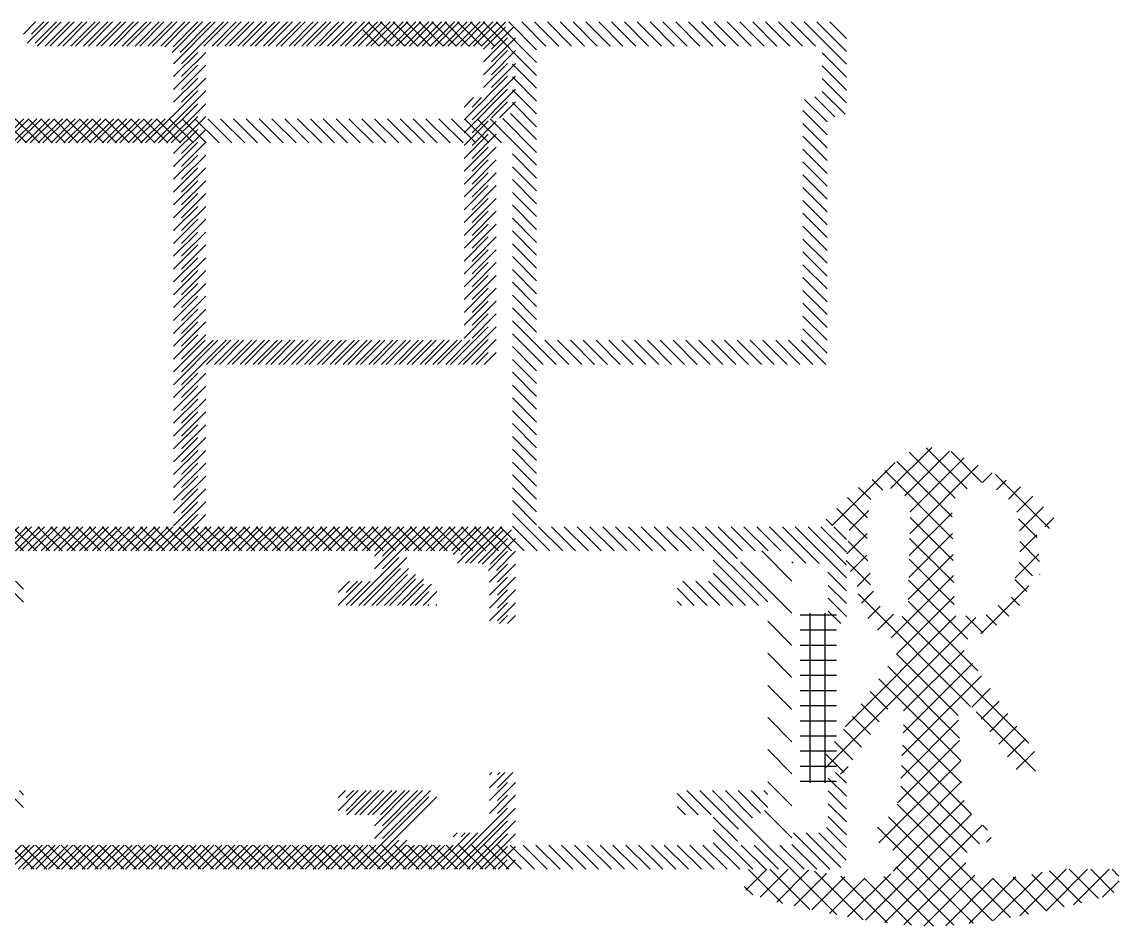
# Model space of a CAD drawing. Extents: x -0.04 to 2.29, y -0.5 to 2.03.
# Drawn here: x 1.8599 to 1.9505, y 0.6793 to 0.754 of the extents above; entities that cross this region are included whole.
import ezdxf

# ---------------------------------------------------------------- set-up
doc = ezdxf.new("R2010")
doc.units = 0
doc.header["$LTSCALE"] = 0.1
doc.linetypes.add('AUSGEZOGEN', pattern=[0])
doc.layers.get('0').update_dxf_attribs({"linetype": 'AUSGEZOGEN'})
doc.layers.add('SCHRAFF', color=4, linetype='AUSGEZOGEN')

# ---------------------------------------------------------------- blocks, each defined once
blk = doc.blocks.new('*X')
at = {"color": 0}
for p, q in [((0.462, 0.7505), (0.4655, 0.754)), ((0.462, 0.75156), (0.46444, 0.754)), ((0.462, 0.752621), (0.463379, 0.754)), ((0.464561, 0.752), (0.466561, 0.754)), ((0.465622, 0.752), (0.467622, 0.754)), ((0.466682, 0.752), (0.468682, 0.754)), ((0.467743, 0.752), (0.469743, 0.754)), ((0.468804, 0.752), (0.470804, 0.754)), ((0.469864, 0.752), (0.471864, 0.754)), ((0.470925, 0.752), (0.472925, 0.754)), ((0.471986, 0.752), (0.473986, 0.754)), ((0.473046, 0.752), (0.475046, 0.754)), ((0.474107, 0.752), (0.476107, 0.754)), ((0.475168, 0.752), (0.477168, 0.754)), ((0.476228, 0.752), (0.478228, 0.754)), ((0.477289, 0.752), (0.479289, 0.754)), ((0.47835, 0.752), (0.48035, 0.754)), ((0.47941, 0.752), (0.48141, 0.754)), ((0.480471, 0.752), (0.482471, 0.754)), ((0.481532, 0.752), (0.483532, 0.754)), ((0.482592, 0.752), (0.484592, 0.754)), ((0.483653, 0.752), (0.485653, 0.754)), ((0.484714, 0.752), (0.486714, 0.754)), ((0.485774, 0.752), (0.487774, 0.754)), ((0.486835, 0.752), (0.488835, 0.754)), ((0.4876, 0.749583), (0.492017, 0.754)), ((0.4876, 0.750644), (0.490956, 0.754)), ((0.4876, 0.751704), (0.489896, 0.754)), ((0.491078, 0.752), (0.493078, 0.754)), ((0.492138, 0.752), (0.494138, 0.754)), ((0.493199, 0.752), (0.495199, 0.754)), ((0.49426, 0.752), (0.49626, 0.754)), ((0.49532, 0.752), (0.49732, 0.754)), ((0.496381, 0.752), (0.498381, 0.754)), ((0.497442, 0.752), (0.499442, 0.754)), ((0.498502, 0.752), (0.500502, 0.754)), ((0.499563, 0.752), (0.501479, 0.753916)), ((1.365, 0.752999), (1.366001, 0.754)), ((1.365295, 0.752234), (1.367062, 0.754)), ((1.366122, 0.752), (1.368122, 0.754)), ((1.367183, 0.752), (1.369183, 0.754)), ((1.368244, 0.752), (1.370244, 0.754)), ((1.369304, 0.752), (1.371304, 0.754)), ((1.370365, 0.752), (1.372365, 0.754)), ((1.371426, 0.752), (1.373426, 0.754)), ((1.372486, 0.752), (1.374486, 0.754)), ((1.373547, 0.752), (1.375547, 0.754)), ((1.374608, 0.752), (1.376608, 0.754)), ((1.375668, 0.752), (1.377668, 0.754)), ((1.376687, 0.751958), (1.378729, 0.754)), ((1.377275, 0.751485), (1.37979, 0.754)), ((1.3774, 0.75055), (1.38085, 0.754)), ((1.379911, 0.752), (1.381911, 0.754)), ((1.380971, 0.752), (1.382971, 0.754)), ((1.382032, 0.752), (1.384032, 0.754)), ((1.383093, 0.752), (1.385093, 0.754)), ((1.384153, 0.752), (1.386153, 0.754)), ((1.385214, 0.752), (1.387214, 0.754)), ((1.386275, 0.752), (1.388275, 0.754)), ((1.387335, 0.752), (1.389335, 0.754)), ((1.388396, 0.752), (1.390396, 0.754)), ((1.389457, 0.752), (1.391457, 0.754)), ((1.390517, 0.752), (1.392517, 0.754)), ((1.391578, 0.752), (1.393578, 0.754)), ((1.392639, 0.752), (1.394639, 0.754)), ((1.393699, 0.752), (1.395699, 0.754)), ((1.39476, 0.752), (1.39676, 0.754)), ((1.395821, 0.752), (1.397821, 0.754)), ((1.396881, 0.752), (1.398881, 0.754)), ((1.397942, 0.752), (1.399942, 0.754)), ((1.399003, 0.752), (1.401003, 0.754)), ((1.400063, 0.752), (1.402063, 0.754)), ((1.401124, 0.752), (1.403124, 0.754)), ((1.402185, 0.752), (1.40417, 0.753985)), ((1.403, 0.751755), (1.404819, 0.753574)), ((0.500624, 0.752), (0.501967, 0.753343)), ((1.403, 0.750694), (1.405, 0.752694)), ((1.403, 0.749633), (1.405, 0.751633)), ((0.462, 0.749439), (0.464, 0.751439)), ((1.3774, 0.749489), (1.3794, 0.751489)), ((0.462, 0.748378), (0.464, 0.750378)), ((0.4876, 0.748522), (0.4896, 0.750522)), ((1.3774, 0.748429), (1.3794, 0.750429)), ((1.403, 0.748573), (1.405, 0.750573)), ((0.462, 0.747318), (0.464, 0.749318)), ((0.4876, 0.747462), (0.4896, 0.749462)), ((1.3774, 0.747368), (1.3794, 0.749368)), ((1.4014, 0.745912), (1.405, 0.749512)), ((0.462114, 0.746371), (0.464, 0.748257)), ((0.4876, 0.746401), (0.4896, 0.748401)), ((1.375093, 0.744), (1.3794, 0.748307)), ((1.4014, 0.744851), (1.405, 0.748451)), ((0.462963, 0.746159), (0.464612, 0.747808)), ((0.4636, 0.745736), (0.465461, 0.747596)), ((0.4876, 0.74534), (0.4896, 0.74734)), ((1.376153, 0.744), (1.3794, 0.747247)), ((1.4014, 0.746973), (1.402185, 0.747758)), ((1.403679, 0.74607), (1.405, 0.747391)), ((0.4636, 0.744675), (0.4656, 0.746675)), ((0.4876, 0.74428), (0.489767, 0.746447)), ((1.377214, 0.744), (1.3794, 0.746186)), ((0.4636, 0.743614), (0.4656, 0.745614)), ((0.4876, 0.743219), (0.490401, 0.74602)), ((0.4876, 0.742158), (0.491442, 0.746)), ((0.490502, 0.744), (0.492502, 0.746)), ((0.491563, 0.744), (0.493563, 0.746)), ((0.492624, 0.744), (0.494624, 0.746)), ((0.493684, 0.744), (0.495684, 0.746)), ((0.494745, 0.744), (0.496745, 0.746)), ((0.495806, 0.744), (0.497806, 0.746)), ((0.496866, 0.744), (0.498866, 0.746)), ((0.497927, 0.744), (0.499927, 0.746)), ((0.498988, 0.744), (0.500988, 0.746)), ((0.500048, 0.744), (0.502048, 0.746)), ((0.501109, 0.744), (0.503109, 0.746)), ((0.502169, 0.744), (0.504169, 0.746)), ((0.50323, 0.744), (0.50523, 0.746)), ((0.504291, 0.744), (0.506291, 0.746)), ((0.505351, 0.744), (0.507351, 0.746)), ((0.506412, 0.744), (0.508412, 0.746)), ((0.507473, 0.744), (0.509473, 0.746)), ((0.508533, 0.744), (0.510533, 0.746)), ((0.509594, 0.744), (0.511594, 0.746)), ((0.510655, 0.744), (0.512655, 0.746)), ((0.511715, 0.744), (0.513715, 0.746)), ((0.512776, 0.744), (0.514776, 0.746)), ((0.513837, 0.744), (0.515837, 0.746)), ((0.514897, 0.744), (0.516897, 0.746)), ((0.515958, 0.744), (0.517958, 0.746)), ((0.517019, 0.744), (0.519019, 0.746)), ((0.518079, 0.744), (0.520079, 0.746)), ((0.51914, 0.744), (0.52114, 0.746)), ((0.520201, 0.744), (0.522201, 0.746)), ((0.521261, 0.744), (0.523261, 0.746)), ((0.522322, 0.744), (0.524322, 0.746)), ((0.523383, 0.744), (0.525383, 0.746)), ((0.524443, 0.744), (0.526443, 0.746)), ((0.525504, 0.744), (0.527504, 0.746)), ((0.526565, 0.744), (0.528565, 0.746)), ((0.527625, 0.744), (0.529625, 0.746)), ((0.528686, 0.744), (0.530686, 0.746)), ((0.529747, 0.744), (0.531747, 0.746)), ((1.362365, 0.744), (1.364365, 0.746)), ((1.363426, 0.744), (1.365426, 0.746)), ((1.364486, 0.744), (1.366486, 0.746)), ((1.365547, 0.744), (1.367547, 0.746)), ((1.366608, 0.744), (1.368608, 0.746)), ((1.367668, 0.744), (1.369668, 0.746)), ((1.368729, 0.744), (1.370729, 0.746)), ((1.36979, 0.744), (1.37179, 0.746)), ((1.37085, 0.744), (1.37285, 0.746)), ((1.371911, 0.744), (1.373911, 0.746)), ((1.372971, 0.744), (1.374971, 0.746)), ((1.374032, 0.744), (1.376032, 0.746)), ((1.4014, 0.743791), (1.4034, 0.745791)), ((0.4636, 0.742554), (0.4656, 0.744554)), ((1.3774, 0.743125), (1.3794, 0.745125)), ((1.4014, 0.74273), (1.4034, 0.74473)), ((0.4636, 0.741493), (0.4656, 0.743493)), ((1.3774, 0.742065), (1.3794, 0.744065)), ((1.4014, 0.741669), (1.4034, 0.743669)), ((0.4876, 0.741098), (0.4896, 0.743098)), ((1.3774, 0.741004), (1.3794, 0.743004)), ((1.4014, 0.740609), (1.4034, 0.742609)), ((0.4636, 0.740432), (0.4656, 0.742432)), ((0.4876, 0.740037), (0.4896, 0.742037)), ((1.3774, 0.739943), (1.3794, 0.741943)), ((0.4636, 0.739372), (0.4656, 0.741372)), ((0.4876, 0.738976), (0.4896, 0.740976)), ((1.3774, 0.738883), (1.3794, 0.740883)), ((1.4014, 0.739548), (1.4034, 0.741548)), ((0.4636, 0.738311), (0.4656, 0.740311)), ((0.4876, 0.737916), (0.4896, 0.739916)), ((1.3774, 0.737822), (1.3794, 0.739822)), ((1.4014, 0.738487), (1.4034, 0.740487)), ((0.4636, 0.73725), (0.4656, 0.73925)), ((0.4876, 0.736855), (0.4896, 0.738855)), ((1.4014, 0.737427), (1.4034, 0.739427)), ((0.4636, 0.73619), (0.4656, 0.73819)), ((1.3774, 0.736761), (1.3794, 0.738761)), ((1.4014, 0.736366), (1.4034, 0.738366)), ((0.4636, 0.735129), (0.4656, 0.737129)), ((0.4876, 0.735794), (0.4896, 0.737794)), ((1.3774, 0.735701), (1.3794, 0.737701)), ((1.4014, 0.735305), (1.4034, 0.737305)), ((0.4876, 0.734734), (0.4896, 0.736734)), ((1.3774, 0.73464), (1.3794, 0.73664)), ((1.4014, 0.734245), (1.4034, 0.736245)), ((0.4636, 0.734068), (0.4656, 0.736068)), ((0.4876, 0.733673), (0.4896, 0.735673)), ((1.3774, 0.733579), (1.3794, 0.735579)), ((0.4636, 0.733008), (0.4656, 0.735008)), ((0.4876, 0.732612), (0.4896, 0.734612)), ((1.3774, 0.732519), (1.3794, 0.734519)), ((1.4014, 0.733184), (1.4034, 0.735184)), ((0.4636, 0.731947), (0.4656, 0.733947)), ((0.4876, 0.731552), (0.4896, 0.733552)), ((1.3774, 0.731458), (1.3794, 0.733458)), ((1.4014, 0.732123), (1.4034, 0.734123)), ((0.4636, 0.730886), (0.4656, 0.732886)), ((1.4014, 0.731063), (1.4034, 0.733063)), ((0.4636, 0.729826), (0.4656, 0.731826)), ((0.4876, 0.730491), (0.4896, 0.732491)), ((1.3774, 0.730397), (1.3794, 0.732397)), ((1.4014, 0.730002), (1.4034, 0.732002)), ((0.4636, 0.728765), (0.4656, 0.730765)), ((0.4876, 0.729431), (0.4896, 0.731431)), ((1.3774, 0.729337), (1.3794, 0.731337)), ((1.4014, 0.728941), (1.4034, 0.730941)), ((0.4876, 0.72837), (0.4896, 0.73037)), ((1.3774, 0.728276), (1.3794, 0.730276)), ((1.4014, 0.727881), (1.4034, 0.729881)), ((0.4636, 0.727704), (0.4656, 0.729704)), ((0.485991, 0.7257), (0.4896, 0.729309)), ((1.3774, 0.727215), (1.3794, 0.729215)), ((0.4636, 0.726644), (0.4656, 0.728644)), ((0.487051, 0.7257), (0.4896, 0.728249)), ((1.3774, 0.726155), (1.3794, 0.728155)), ((1.40028, 0.7257), (1.4034, 0.72882)), ((0.463717, 0.7257), (0.465717, 0.7277)), ((0.464778, 0.7257), (0.466778, 0.7277)), ((0.465838, 0.7257), (0.467838, 0.7277)), ((0.466899, 0.7257), (0.468899, 0.7277)), ((0.46796, 0.7257), (0.46996, 0.7277)), ((0.46902, 0.7257), (0.47102, 0.7277)), ((0.470081, 0.7257), (0.472081, 0.7277)), ((0.471142, 0.7257), (0.473142, 0.7277)), ((0.472202, 0.7257), (0.474202, 0.7277)), ((0.473263, 0.7257), (0.475263, 0.7277)), ((0.474324, 0.7257), (0.476324, 0.7277)), ((0.475384, 0.7257), (0.477384, 0.7277)), ((0.476445, 0.7257), (0.478445, 0.7277)), ((0.477506, 0.7257), (0.479506, 0.7277)), ((0.478566, 0.7257), (0.480566, 0.7277)), ((0.479627, 0.7257), (0.481627, 0.7277)), ((0.480688, 0.7257), (0.482688, 0.7277)), ((0.481748, 0.7257), (0.483748, 0.7277)), ((0.482809, 0.7257), (0.484809, 0.7277)), ((0.483869, 0.7257), (0.485869, 0.7277)), ((0.48493, 0.7257), (0.48693, 0.7277)), ((0.4876, 0.725188), (0.4896, 0.727188)), ((1.3774, 0.725094), (1.380006, 0.7277)), ((1.3774, 0.724033), (1.381067, 0.7277)), ((1.380127, 0.7257), (1.382127, 0.7277)), ((1.381188, 0.7257), (1.383188, 0.7277)), ((1.382249, 0.7257), (1.384249, 0.7277)), ((1.383309, 0.7257), (1.385309, 0.7277)), ((1.38437, 0.7257), (1.38637, 0.7277)), ((1.385431, 0.7257), (1.387431, 0.7277)), ((1.386491, 0.7257), (1.388491, 0.7277)), ((1.387552, 0.7257), (1.389552, 0.7277)), ((1.388613, 0.7257), (1.390613, 0.7277)), ((1.389673, 0.7257), (1.391673, 0.7277)), ((1.390734, 0.7257), (1.392734, 0.7277)), ((1.391795, 0.7257), (1.393795, 0.7277)), ((1.392855, 0.7257), (1.394855, 0.7277)), ((1.393916, 0.7257), (1.395916, 0.7277)), ((1.394977, 0.7257), (1.396977, 0.7277)), ((1.396037, 0.7257), (1.398037, 0.7277)), ((1.397098, 0.7257), (1.399098, 0.7277)), ((1.398159, 0.7257), (1.400159, 0.7277)), ((1.399219, 0.7257), (1.401219, 0.7277)), ((1.401341, 0.7257), (1.4034, 0.727759)), ((1.402401, 0.7257), (1.4034, 0.726699)), ((0.4876, 0.724127), (0.4896, 0.726127)), ((0.4876, 0.723067), (0.4896, 0.725067)), ((1.3774, 0.722973), (1.3794, 0.724973)), ((0.4876, 0.722006), (0.4896, 0.724006)), ((1.3774, 0.721912), (1.3794, 0.723912)), ((0.4876, 0.720945), (0.4896, 0.722945)), ((1.3774, 0.720851), (1.3794, 0.722851)), ((0.4876, 0.719885), (0.4896, 0.721885)), ((1.3774, 0.719791), (1.3794, 0.721791)), ((0.4876, 0.718824), (0.4896, 0.720824)), ((1.3774, 0.71873), (1.3794, 0.72073)), ((0.4876, 0.717763), (0.4896, 0.719763)), ((1.3774, 0.717669), (1.3794, 0.719669)), ((0.450802, 0.715967), (0.45334, 0.718505)), ((0.452021, 0.715418), (0.455421, 0.718818)), ((0.45302, 0.714649), (0.456827, 0.718457)), ((0.457183, 0.714846), (0.453484, 0.718546)), ((0.458347, 0.71545), (0.454948, 0.718849)), ((0.4876, 0.716703), (0.4896, 0.718703)), ((1.3774, 0.716609), (1.3794, 0.718609)), ((0.456773, 0.711721), (0.451119, 0.717375)), ((0.456732, 0.71353), (0.452276, 0.717986)), ((0.453259, 0.71312), (0.457835, 0.717697)), ((0.463173, 0.712392), (0.457972, 0.717593)), ((0.4876, 0.715642), (0.4896, 0.717642)), ((1.3774, 0.715548), (1.3794, 0.717548)), ((0.445228, 0.712161), (0.449686, 0.716619)), ((0.450759, 0.715967), (0.449962, 0.716764)), ((0.453218, 0.711311), (0.45884, 0.716934)), ((0.458998, 0.715324), (0.459868, 0.716194)), ((0.4876, 0.714581), (0.4896, 0.716581)), ((1.3774, 0.714487), (1.3794, 0.716487)), ((0.448619, 0.714571), (0.447606, 0.715584)), ((0.449604, 0.715354), (0.448805, 0.716154)), ((0.459996, 0.714554), (0.460991, 0.71555)), ((0.4876, 0.713521), (0.4896, 0.715521)), ((1.3774, 0.713427), (1.3794, 0.715427)), ((0.447908, 0.713514), (0.446608, 0.714815)), ((0.460251, 0.713042), (0.461923, 0.714713)), ((0.4876, 0.71246), (0.4896, 0.71446)), ((0.447704, 0.711951), (0.44572, 0.713935)), ((0.461775, 0.712022), (0.460149, 0.713648)), ((0.4603, 0.711323), (0.462785, 0.713808)), ((1.3774, 0.712366), (1.3794, 0.714366)), ((0.4456, 0.712287), (0.444858, 0.71303)), ((0.446235, 0.7114), (0.447781, 0.712946)), ((0.453176, 0.709503), (0.456743, 0.713069)), ((0.456814, 0.709912), (0.453266, 0.71346)), ((0.463147, 0.712402), (0.463665, 0.71292)), ((0.486501, 0.7103), (0.4896, 0.713399)), ((1.376395, 0.7103), (1.3794, 0.713305)), ((0.456855, 0.708103), (0.453227, 0.711731)), ((0.461969, 0.710061), (0.460293, 0.711736)), ((0.462, 0.708073), (0.466227, 0.7123)), ((0.462, 0.709134), (0.465166, 0.7123)), ((0.462, 0.710194), (0.464106, 0.7123)), ((0.462, 0.711255), (0.463045, 0.7123)), ((0.464258, 0.70927), (0.467288, 0.7123)), ((0.465348, 0.7093), (0.468348, 0.7123)), ((0.467409, 0.7103), (0.469409, 0.7123)), ((0.468469, 0.7103), (0.470469, 0.7123)), ((0.4685, 0.706088), (0.474712, 0.7123)), ((0.46953, 0.7103), (0.47153, 0.7123)), ((0.470591, 0.7103), (0.472591, 0.7123)), ((0.471, 0.709649), (0.473651, 0.7123)), ((0.473773, 0.7103), (0.475773, 0.7123)), ((0.474833, 0.7103), (0.476833, 0.7123)), ((0.475894, 0.7103), (0.477894, 0.7123)), ((0.476955, 0.7103), (0.478955, 0.7123)), ((0.478015, 0.7103), (0.480015, 0.7123)), ((0.479076, 0.7103), (0.481076, 0.7123)), ((0.480137, 0.7103), (0.482137, 0.7123)), ((0.481197, 0.7103), (0.483197, 0.7123)), ((0.482258, 0.7103), (0.484258, 0.7123)), ((0.483319, 0.7103), (0.485319, 0.7123)), ((0.484379, 0.7103), (0.486379, 0.7123)), ((0.48544, 0.7103), (0.48744, 0.7123)), ((0.487561, 0.7103), (0.4896, 0.712339)), ((0.488622, 0.7103), (0.490622, 0.7123)), ((0.489683, 0.7103), (0.491683, 0.7123)), ((0.490743, 0.7103), (0.492743, 0.7123)), ((0.491804, 0.7103), (0.493804, 0.7123)), ((0.492865, 0.7103), (0.494865, 0.7123)), ((0.493925, 0.7103), (0.495925, 0.7123)), ((0.494986, 0.7103), (0.496986, 0.7123)), ((0.496047, 0.7103), (0.498047, 0.7123)), ((0.497107, 0.7103), (0.499107, 0.7123)), ((0.498168, 0.7103), (0.500168, 0.7123)), ((0.499229, 0.7103), (0.501229, 0.7123)), ((0.500289, 0.7103), (0.502289, 0.7123)), ((0.50135, 0.7103), (0.50335, 0.7123)), ((0.502411, 0.7103), (0.504411, 0.7123)), ((0.503471, 0.7103), (0.505471, 0.7123)), ((0.504532, 0.7103), (0.506532, 0.7123)), ((0.505593, 0.7103), (0.507593, 0.7123)), ((0.506653, 0.7103), (0.508653, 0.7123)), ((0.507714, 0.7103), (0.509714, 0.7123)), ((0.508775, 0.7103), (0.510775, 0.7123)), ((0.509835, 0.7103), (0.511835, 0.7123)), ((0.510896, 0.7103), (0.512896, 0.7123)), ((0.511957, 0.7103), (0.513957, 0.7123)), ((0.513017, 0.7103), (0.515017, 0.7123)), ((0.514078, 0.7103), (0.516078, 0.7123)), ((0.515139, 0.7103), (0.517139, 0.7123)), ((0.516199, 0.7103), (0.518199, 0.7123)), ((0.51726, 0.7103), (0.51926, 0.7123)), ((0.518321, 0.7103), (0.520321, 0.7123)), ((0.519381, 0.7103), (0.521381, 0.7123)), ((0.520442, 0.7103), (0.522442, 0.7123)), ((0.521502, 0.7103), (0.523502, 0.7123)), ((0.522563, 0.7103), (0.524563, 0.7123)), ((0.523624, 0.7103), (0.525624, 0.7123)), ((0.524684, 0.7103), (0.526684, 0.7123)), ((0.525745, 0.7103), (0.527745, 0.7123)), ((0.526806, 0.7103), (0.528806, 0.7123)), ((0.527866, 0.7103), (0.529866, 0.7123)), ((0.528927, 0.7103), (0.530927, 0.7123)), ((0.529988, 0.7103), (0.531988, 0.7123)), ((1.362606, 0.7103), (1.364606, 0.7123)), ((1.363667, 0.7103), (1.365667, 0.7123)), ((1.364727, 0.7103), (1.366727, 0.7123)), ((1.365788, 0.7103), (1.367788, 0.7123)), ((1.366849, 0.7103), (1.368849, 0.7123)), ((1.367909, 0.7103), (1.369909, 0.7123)), ((1.36897, 0.7103), (1.37097, 0.7123)), ((1.370031, 0.7103), (1.372031, 0.7123)), ((1.371091, 0.7103), (1.373091, 0.7123)), ((1.372152, 0.7103), (1.374152, 0.7123)), ((1.373213, 0.7103), (1.375213, 0.7123)), ((1.374273, 0.7103), (1.376273, 0.7123)), ((1.375334, 0.7103), (1.377334, 0.7123)), ((1.377455, 0.7103), (1.379455, 0.7123)), ((1.378516, 0.7103), (1.380516, 0.7123)), ((1.379577, 0.7103), (1.381577, 0.7123)), ((1.380637, 0.7103), (1.382637, 0.7123)), ((1.381698, 0.7103), (1.383698, 0.7123)), ((1.382759, 0.7103), (1.384759, 0.7123)), ((1.383819, 0.7103), (1.385819, 0.7123)), ((1.38488, 0.7103), (1.38688, 0.7123)), ((1.385941, 0.7103), (1.387941, 0.7123)), ((1.387001, 0.7103), (1.389001, 0.7123)), ((1.388062, 0.7103), (1.390062, 0.7123)), ((1.389123, 0.7103), (1.391123, 0.7123)), ((1.390183, 0.7103), (1.392183, 0.7123)), ((1.391244, 0.7103), (1.393244, 0.7123)), ((1.392304, 0.7103), (1.394304, 0.7123)), ((1.393365, 0.7103), (1.395365, 0.7123)), ((1.394, 0.709874), (1.396426, 0.7123)), ((1.394, 0.708814), (1.397486, 0.7123)), ((1.396547, 0.7103), (1.398547, 0.7123)), ((1.397608, 0.7103), (1.399608, 0.7123)), ((1.398668, 0.7103), (1.400668, 0.7123)), ((1.399729, 0.7103), (1.401729, 0.7123)), ((1.4005, 0.71001), (1.40279, 0.7123)), ((1.40085, 0.7093), (1.40385, 0.7123)), ((1.401911, 0.7093), (1.404661, 0.71205)), ((0.446042, 0.709439), (0.447677, 0.711075)), ((0.447671, 0.710216), (0.446258, 0.71163)), ((0.453135, 0.707694), (0.456782, 0.71134)), ((0.460223, 0.709478), (0.461864, 0.71112)), ((1.402892, 0.70922), (1.405, 0.711328)), ((0.448046, 0.708073), (0.446099, 0.710021)), ((0.456896, 0.706294), (0.453188, 0.710003)), ((0.461654, 0.708608), (0.460312, 0.70995)), ((0.4665, 0.7078), (0.469, 0.7103)), ((1.403421, 0.708689), (1.405, 0.710268)), ((0.446614, 0.708243), (0.447721, 0.709351)), ((0.453094, 0.705885), (0.456821, 0.709612)), ((0.460009, 0.707496), (0.462023, 0.709511)), ((0.466409, 0.7093), (0.4665, 0.709391)), ((0.468879, 0.707527), (0.470758, 0.709406)), ((0.469273, 0.7058), (0.473, 0.709527)), ((1.392047, 0.7058), (1.396, 0.709753)), ((1.4035, 0.707707), (1.405, 0.709207)), ((0.446027, 0.708325), (0.446007, 0.708345)), ((0.458304, 0.703119), (0.453149, 0.708274)), ((0.461119, 0.707375), (0.460031, 0.708463)), ((0.462, 0.707012), (0.46353, 0.708542)), ((0.470333, 0.7058), (0.473, 0.708467)), ((1.393108, 0.7058), (1.396149, 0.708841)), ((1.394168, 0.7058), (1.39673, 0.708362)), ((1.4035, 0.706646), (1.405, 0.708146)), ((0.450896, 0.703455), (0.446921, 0.707431)), ((0.447092, 0.706954), (0.448084, 0.707946)), ((0.451981, 0.703004), (0.45686, 0.707883)), ((0.462, 0.705952), (0.4635, 0.707452)), ((0.4665, 0.705149), (0.4685, 0.707149)), ((0.4685, 0.707149), (0.468879, 0.707527)), ((0.471394, 0.7058), (0.473394, 0.7078)), ((0.472455, 0.7058), (0.474455, 0.7078)), ((0.473515, 0.7058), (0.475515, 0.7078)), ((0.474576, 0.7058), (0.476, 0.707224)), ((0.53, 0.70713), (0.53067, 0.7078)), ((0.53, 0.70607), (0.53173, 0.7078)), ((1.391, 0.706874), (1.391926, 0.7078)), ((1.391, 0.705814), (1.392986, 0.7078)), ((1.395229, 0.7058), (1.397393, 0.707964)), ((1.39629, 0.7058), (1.398056, 0.707566)), ((0.447698, 0.705792), (0.448384, 0.706478)), ((0.451741, 0.69746), (0.461025, 0.706744)), ((0.45785, 0.701805), (0.453109, 0.706546)), ((0.46075, 0.705976), (0.45976, 0.706966)), ((0.462, 0.704891), (0.4635, 0.706391)), ((1.39735, 0.7058), (1.3985, 0.70695)), ((1.4035, 0.705586), (1.405, 0.707086)), ((0.448573, 0.704899), (0.449466, 0.705792)), ((0.451154, 0.700409), (0.456899, 0.706155)), ((0.460234, 0.704725), (0.459208, 0.705751)), ((0.462469, 0.7043), (0.4635, 0.705331)), ((0.475637, 0.7058), (0.476, 0.706163)), ((1.398411, 0.7058), (1.3985, 0.705889)), ((1.4035, 0.704525), (1.405, 0.706025)), ((0.446938, 0.694426), (0.457385, 0.704872)), ((0.449606, 0.704164), (0.45046, 0.705018)), ((0.450737, 0.703527), (0.452141, 0.704932)), ((0.463788, 0.692332), (0.451321, 0.704799)), ((0.46211, 0.695777), (0.452961, 0.704926)), ((0.459442, 0.703748), (0.458105, 0.705085)), ((0.462834, 0.705), (0.465834, 0.705)), ((0.46375, 0.69115), (0.46375, 0.70515)), ((0.465, 0.69115), (0.465, 0.70515)), ((0.4665, 0.702497), (0.4685, 0.704497)), ((1.404336, 0.7043), (1.405, 0.704964)), ((0.462834, 0.70375), (0.465834, 0.70375)), ((0.457273, 0.697078), (0.452277, 0.702075)), ((0.452757, 0.696709), (0.457851, 0.701803)), ((0.462834, 0.7025), (0.465834, 0.7025)), ((0.4665, 0.699845), (0.4685, 0.701845)), ((0.457319, 0.695265), (0.451576, 0.701008)), ((0.462834, 0.70125), (0.465834, 0.70125)), ((0.457418, 0.693398), (0.450845, 0.699971)), ((0.452658, 0.694842), (0.458589, 0.700773)), ((0.462834, 0.7), (0.465834, 0.7)), ((0.45256, 0.692976), (0.45932, 0.699736)), ((0.4665, 0.697194), (0.4685, 0.699194)), ((0.451643, 0.697405), (0.450115, 0.698934)), ((0.458567, 0.697216), (0.460051, 0.698699)), ((0.462834, 0.69875), (0.465834, 0.69875)), ((0.450871, 0.696409), (0.449384, 0.697897)), ((0.459293, 0.696174), (0.460782, 0.697662)), ((0.462834, 0.6975), (0.465834, 0.6975)), ((0.446385, 0.692105), (0.451288, 0.697008)), ((0.450146, 0.695367), (0.448653, 0.69686)), ((0.457517, 0.691532), (0.452736, 0.696313)), ((0.460019, 0.695132), (0.461512, 0.696625)), ((0.462834, 0.69625), (0.465834, 0.69625)), ((0.4665, 0.694542), (0.4685, 0.696542)), ((0.44942, 0.694325), (0.447922, 0.695823)), ((0.452482, 0.69113), (0.457284, 0.695933)), ((0.460744, 0.694089), (0.462243, 0.695588)), ((0.448694, 0.693283), (0.447191, 0.694786)), ((0.457783, 0.689498), (0.452647, 0.694634)), ((0.46147, 0.693047), (0.462974, 0.694551)), ((0.462834, 0.695), (0.465834, 0.695)), ((0.447968, 0.692241), (0.446469, 0.69374)), ((0.451649, 0.688529), (0.457373, 0.694254)), ((0.462834, 0.69375), (0.465834, 0.69375)), ((0.4665, 0.69189), (0.4685, 0.69389)), ((0.45932, 0.686193), (0.452558, 0.692955)), ((0.462196, 0.692005), (0.463691, 0.693501)), ((0.450999, 0.686112), (0.457462, 0.692575)), ((0.462496, 0.691856), (0.46185, 0.692502)), ((0.462, 0.691103), (0.462897, 0.692)), ((0.462834, 0.6925), (0.465834, 0.6925)), ((1.4035, 0.691797), (1.403703, 0.692)), ((1.4035, 0.690736), (1.404764, 0.692)), ((0.452032, 0.685377), (0.457515, 0.69086)), ((0.458157, 0.685588), (0.45248, 0.691265)), ((0.462, 0.690042), (0.4635, 0.691542)), ((0.462834, 0.69125), (0.465834, 0.69125)), ((0.4665, 0.689239), (0.4685, 0.691239)), ((1.4035, 0.689676), (1.405, 0.691176)), ((0.462, 0.688981), (0.4635, 0.690481)), ((0.4685, 0.689117), (0.469883, 0.6905)), ((0.4685, 0.690178), (0.468822, 0.6905)), ((0.46909, 0.688646), (0.470943, 0.6905)), ((0.469753, 0.688248), (0.472004, 0.6905)), ((0.470415, 0.687851), (0.473065, 0.6905)), ((0.470929, 0.687304), (0.474125, 0.6905)), ((0.473186, 0.6885), (0.475186, 0.6905)), ((0.474247, 0.6885), (0.476, 0.690253)), ((0.53, 0.69016), (0.53034, 0.6905)), ((0.53, 0.689099), (0.531401, 0.6905)), ((1.391, 0.689904), (1.391596, 0.6905)), ((1.391, 0.688843), (1.392657, 0.6905)), ((1.391718, 0.6885), (1.393718, 0.6905)), ((1.392521, 0.684), (1.3985, 0.689979)), ((1.392778, 0.6885), (1.394778, 0.6905)), ((1.393839, 0.6885), (1.395839, 0.6905)), ((1.394, 0.6876), (1.3969, 0.6905)), ((1.394, 0.68654), (1.39796, 0.6905)), ((1.4035, 0.688615), (1.405, 0.690115)), ((0.448431, 0.680008), (0.457818, 0.689395)), ((0.458144, 0.683833), (0.452284, 0.689693)), ((0.462, 0.687921), (0.4635, 0.689421)), ((0.475307, 0.6885), (0.476, 0.689193)), ((1.399946, 0.684), (1.405, 0.689054)), ((0.449944, 0.679753), (0.458513, 0.688322)), ((0.460413, 0.679796), (0.451662, 0.688547)), ((0.462, 0.68686), (0.4635, 0.68836)), ((0.4665, 0.686587), (0.468758, 0.688845)), ((0.471, 0.686314), (0.473, 0.688314)), ((0.450355, 0.687236), (0.450738, 0.687618)), ((0.458836, 0.679606), (0.450787, 0.687655)), ((0.451521, 0.679563), (0.459442, 0.687484)), ((0.462, 0.685799), (0.463659, 0.687459)), ((0.468565, 0.686), (0.470415, 0.687851)), ((0.469747, 0.684), (0.473, 0.687253)), ((1.401006, 0.684), (1.405, 0.687994)), ((0.450428, 0.686246), (0.450034, 0.68664)), ((0.462028, 0.684766), (0.464285, 0.687023)), ((0.462472, 0.68415), (0.465322, 0.687)), ((0.463383, 0.684), (0.466383, 0.687)), ((1.393582, 0.684), (1.396, 0.686418)), ((1.398885, 0.684), (1.401885, 0.687)), ((1.4005, 0.686676), (1.400824, 0.687)), ((1.402067, 0.684), (1.405, 0.686933)), ((0.464443, 0.684), (0.4665, 0.686057)), ((0.465504, 0.684), (0.467504, 0.686)), ((0.466565, 0.684), (0.468565, 0.686)), ((0.467625, 0.684), (0.469625, 0.686)), ((0.468686, 0.684), (0.470686, 0.686)), ((0.470807, 0.684), (0.473, 0.686193)), ((0.471868, 0.684), (0.473868, 0.686)), ((0.472929, 0.684), (0.474929, 0.686)), ((0.473989, 0.684), (0.475989, 0.686)), ((0.47505, 0.684), (0.47705, 0.686)), ((0.476111, 0.684), (0.478111, 0.686)), ((0.477171, 0.684), (0.479171, 0.686)), ((0.478232, 0.684), (0.480232, 0.686)), ((0.479293, 0.684), (0.481293, 0.686)), ((0.480353, 0.684), (0.482353, 0.686)), ((0.481414, 0.684), (0.483414, 0.686)), ((0.482475, 0.684), (0.484475, 0.686)), ((0.483535, 0.684), (0.485535, 0.686)), ((0.484596, 0.684), (0.486596, 0.686)), ((0.485657, 0.684), (0.487657, 0.686)), ((0.486717, 0.684), (0.488717, 0.686)), ((0.487778, 0.684), (0.489778, 0.686)), ((0.488839, 0.684), (0.490839, 0.686)), ((0.489899, 0.684), (0.491899, 0.686)), ((0.49096, 0.684), (0.49296, 0.686)), ((0.492021, 0.684), (0.494021, 0.686)), ((0.493081, 0.684), (0.495081, 0.686)), ((0.494142, 0.684), (0.496142, 0.686)), ((0.495202, 0.684), (0.497202, 0.686)), ((0.496263, 0.684), (0.498263, 0.686)), ((0.497324, 0.684), (0.499324, 0.686)), ((0.498384, 0.684), (0.500384, 0.686)), ((0.499445, 0.684), (0.501445, 0.686)), ((0.500506, 0.684), (0.502506, 0.686)), ((0.501566, 0.684), (0.503566, 0.686)), ((0.502627, 0.684), (0.504627, 0.686)), ((0.503688, 0.684), (0.505688, 0.686)), ((0.504748, 0.684), (0.506748, 0.686)), ((0.505809, 0.684), (0.507809, 0.686)), ((0.50687, 0.684), (0.50887, 0.686)), ((0.50793, 0.684), (0.50993, 0.686)), ((0.508991, 0.684), (0.510991, 0.686)), ((0.510052, 0.684), (0.512052, 0.686)), ((0.511112, 0.684), (0.513112, 0.686)), ((0.512173, 0.684), (0.514173, 0.686)), ((0.513234, 0.684), (0.515234, 0.686)), ((0.514294, 0.684), (0.516294, 0.686)), ((0.515355, 0.684), (0.517355, 0.686)), ((0.516416, 0.684), (0.518416, 0.686)), ((0.517476, 0.684), (0.519476, 0.686)), ((0.518537, 0.684), (0.520537, 0.686)), ((0.519598, 0.684), (0.521598, 0.686)), ((0.520658, 0.684), (0.522658, 0.686)), ((0.521719, 0.684), (0.523719, 0.686)), ((0.52278, 0.684), (0.52478, 0.686)), ((0.52384, 0.684), (0.52584, 0.686)), ((0.524901, 0.684), (0.526901, 0.686)), ((0.525962, 0.684), (0.527962, 0.686)), ((0.527022, 0.684), (0.529022, 0.686)), ((0.528083, 0.684), (0.530083, 0.686)), ((0.529144, 0.684), (0.531144, 0.686)), ((1.362823, 0.684), (1.364823, 0.686)), ((1.363883, 0.684), (1.365883, 0.686)), ((1.364944, 0.684), (1.366944, 0.686)), ((1.366004, 0.684), (1.368004, 0.686)), ((1.367065, 0.684), (1.369065, 0.686)), ((1.368126, 0.684), (1.370126, 0.686)), ((1.369186, 0.684), (1.371186, 0.686)), ((1.370247, 0.684), (1.372247, 0.686)), ((1.371308, 0.684), (1.373308, 0.686)), ((1.372368, 0.684), (1.374368, 0.686)), ((1.373429, 0.684), (1.375429, 0.686)), ((1.37449, 0.684), (1.37649, 0.686)), ((1.37555, 0.684), (1.37755, 0.686)), ((1.376611, 0.684), (1.378611, 0.686)), ((1.377672, 0.684), (1.379672, 0.686)), ((1.378732, 0.684), (1.380732, 0.686)), ((1.379793, 0.684), (1.381793, 0.686)), ((1.380854, 0.684), (1.382854, 0.686)), ((1.381914, 0.684), (1.383914, 0.686)), ((1.382975, 0.684), (1.384975, 0.686)), ((1.384036, 0.684), (1.386036, 0.686)), ((1.385096, 0.684), (1.387096, 0.686)), ((1.386157, 0.684), (1.388157, 0.686)), ((1.387218, 0.684), (1.389218, 0.686)), ((1.388278, 0.684), (1.390278, 0.686)), ((1.389339, 0.684), (1.391339, 0.686)), ((1.3904, 0.684), (1.3924, 0.686)), ((1.39146, 0.684), (1.39346, 0.686)), ((1.394642, 0.684), (1.396642, 0.686)), ((1.395703, 0.684), (1.397703, 0.686)), ((1.396764, 0.684), (1.398764, 0.686)), ((1.397824, 0.684), (1.399824, 0.686)), ((1.403128, 0.684), (1.405, 0.685872)), ((0.457254, 0.67942), (0.452145, 0.684529)), ((1.404211, 0.684022), (1.404978, 0.684789)), ((0.439483, 0.683435), (0.440048, 0.684)), ((0.439911, 0.682096), (0.441816, 0.684)), ((0.443225, 0.681074), (0.4403, 0.684)), ((0.441179, 0.681595), (0.443584, 0.684)), ((0.445493, 0.680574), (0.442068, 0.684)), ((0.44257, 0.681219), (0.445224, 0.683873)), ((0.447685, 0.68015), (0.443835, 0.684)), ((0.444019, 0.680899), (0.446691, 0.683571)), ((0.449837, 0.679766), (0.445839, 0.683764)), ((0.453117, 0.679392), (0.457922, 0.684196)), ((0.461905, 0.680072), (0.458345, 0.683633)), ((0.460626, 0.67983), (0.464651, 0.683854)), ((0.462808, 0.680244), (0.466565, 0.684)), ((0.466309, 0.680972), (0.463636, 0.683645)), ((0.46502, 0.680687), (0.468332, 0.684)), ((0.467757, 0.681291), (0.465125, 0.683924)), ((0.469128, 0.681688), (0.466816, 0.684)), ((0.467288, 0.681188), (0.470085, 0.683985)), ((0.470318, 0.682266), (0.468584, 0.684)), ((0.440832, 0.6817), (0.439474, 0.683058)), ((0.445467, 0.68058), (0.448228, 0.683341)), ((0.446945, 0.68029), (0.449901, 0.683247)), ((0.451847, 0.679524), (0.448001, 0.68337)), ((0.453799, 0.67934), (0.449891, 0.683247)), ((0.455594, 0.679312), (0.451387, 0.683519)), ((0.454806, 0.679312), (0.458899, 0.683406)), ((0.456634, 0.679373), (0.460525, 0.683264)), ((0.458608, 0.679579), (0.462457, 0.683428)), ((0.463391, 0.680354), (0.460483, 0.683262)), ((0.464861, 0.680652), (0.462127, 0.683386)), ((0.469747, 0.681879), (0.470448, 0.68258))]:
    blk.add_line(p, q, dxfattribs=at)

msp = doc.modelspace()

# ---------------------------------------------------------------- block references
at = {"layer": 'SCHRAFF', "color": 0}
for p in [(0.495, 0), (0.495, 0), (0.495, 0), (0.495, 0), (0.495, 0), (0.495666, 0)]:
    msp.add_blockref('*X', p, dxfattribs=at)
at = {"layer": 'SCHRAFF', "color": 0, "xscale": -1}
msp.add_blockref('*X', (2.39, 0), dxfattribs=at)
msp.add_blockref('*X', (2.39, 0), dxfattribs=at)

doc.saveas('drawing.dxf')
